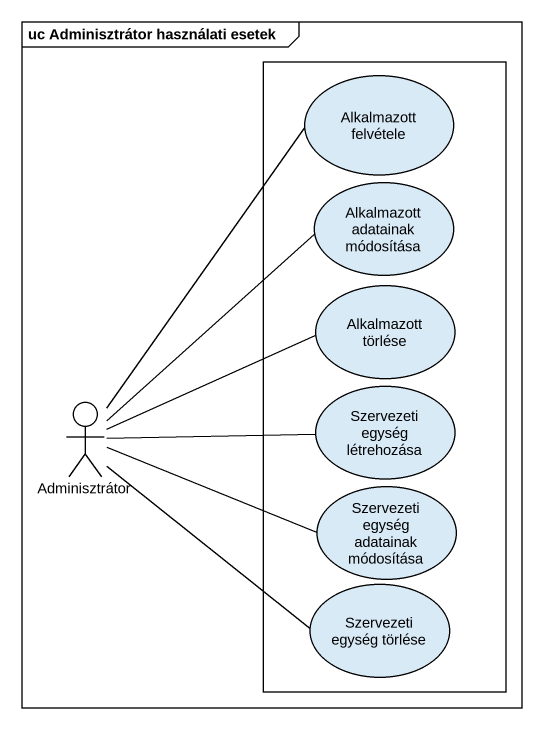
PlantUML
@startuml
mainframe uc Adminisztrátor használati esetek
rectangle " " as rectangle1 {
  usecase "Alkalmazott felvétele" as Alkalmazott_felvétele
  usecase "Alkalmazott adatainak módosítása" as Alkalmazott_adatainak
  usecase "Alkalmazott törlése" as Alkalmazott_törlése
  usecase "Szervezeti egység létrehozása" as Szervezeti_egység
  usecase "Szervezeti egység adatainak módosítása" as Szervezeti_egység_adatainak
  usecase "Szervezeti egység törlése" as Szervezeti_egység_törlése
}
actor Adminisztrátor
Alkalmazott_adatainak -- Adminisztrátor
Adminisztrátor -up- Alkalmazott_felvétele
Adminisztrátor -right- Alkalmazott_törlése
Adminisztrátor -right- Szervezeti_egység
Adminisztrátor -right- Szervezeti_egység_adatainak
Adminisztrátor -right- Szervezeti_egység_törlése
@enduml
